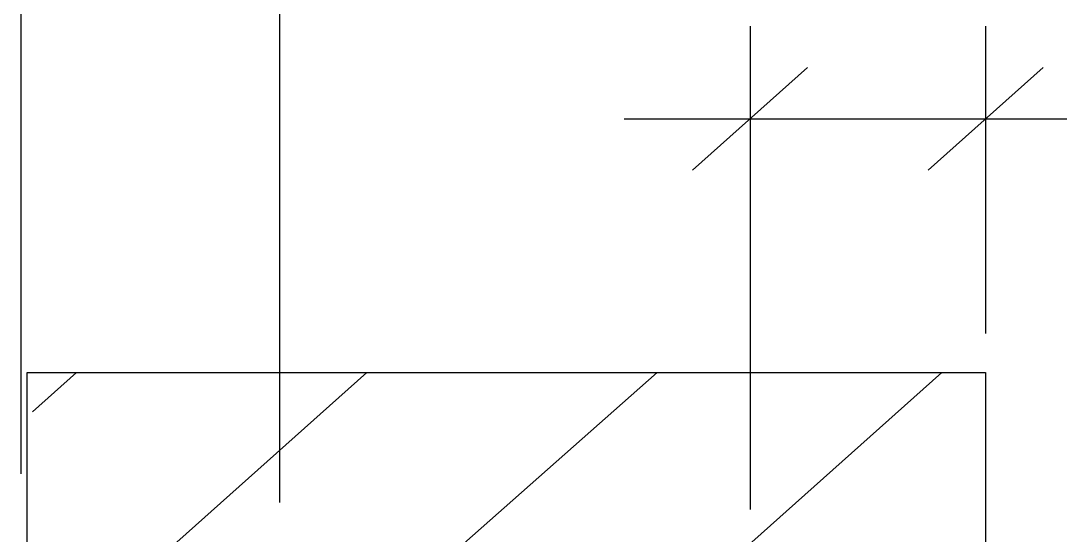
# Model space of a CAD drawing. Header units: millimetres. Extents: x 0 to 420, y 0 to 297.
# Drawn here: x 119.21 to 126.94, y 37.8 to 41.63 of the extents above; entities that cross this region are included whole.
import ezdxf

# ---------------------------------------------------------------- set-up
doc = ezdxf.new("R2010")
doc.units = ezdxf.units.MM

# ---------------------------------------------------------------- blocks, each defined once
blk = doc.blocks.new('0_TCM_4503_AIVD_AD_NOTE_BLOCK-43707740-2226')
at = {"color": 7, "linetype": 'Continuous'}
for p, q in [((119.2051, 43.2002), (119.2051, 38.2576)), ((121.1301, 43.2002), (121.1301, 38.0427)), ((124.631, 41.5929), (124.631, 37.9923)), ((126.3831, 41.5929), (126.3831, 39.3023)), ((125.0589, 41.2836), (124.2032, 40.5194)), ((126.8109, 41.2836), (125.9553, 40.5194)), ((123.6939, 40.9015), (131.7553, 40.9015)), ((119.2526, 39.0112), (126.3831, 39.0112)), ((119.2526, 35.0084), (119.2526, 39.0112)), ((119.2933, 38.7201), (119.6193, 39.0112)), ((119.2933, 36.7915), (121.7788, 39.0112)), ((119.4156, 35.0084), (123.9384, 39.0112)), ((121.5751, 35.0084), (126.0571, 39.0112)), ((126.3831, 39.0112), (126.3831, 35.0084))]:
    blk.add_line(p, q, dxfattribs=at)

msp = doc.modelspace()

# ---------------------------------------------------------------- block references
msp.add_blockref('0_TCM_4503_AIVD_AD_NOTE_BLOCK-43707740-2226', (0, 0))

doc.saveas('drawing.dxf')
